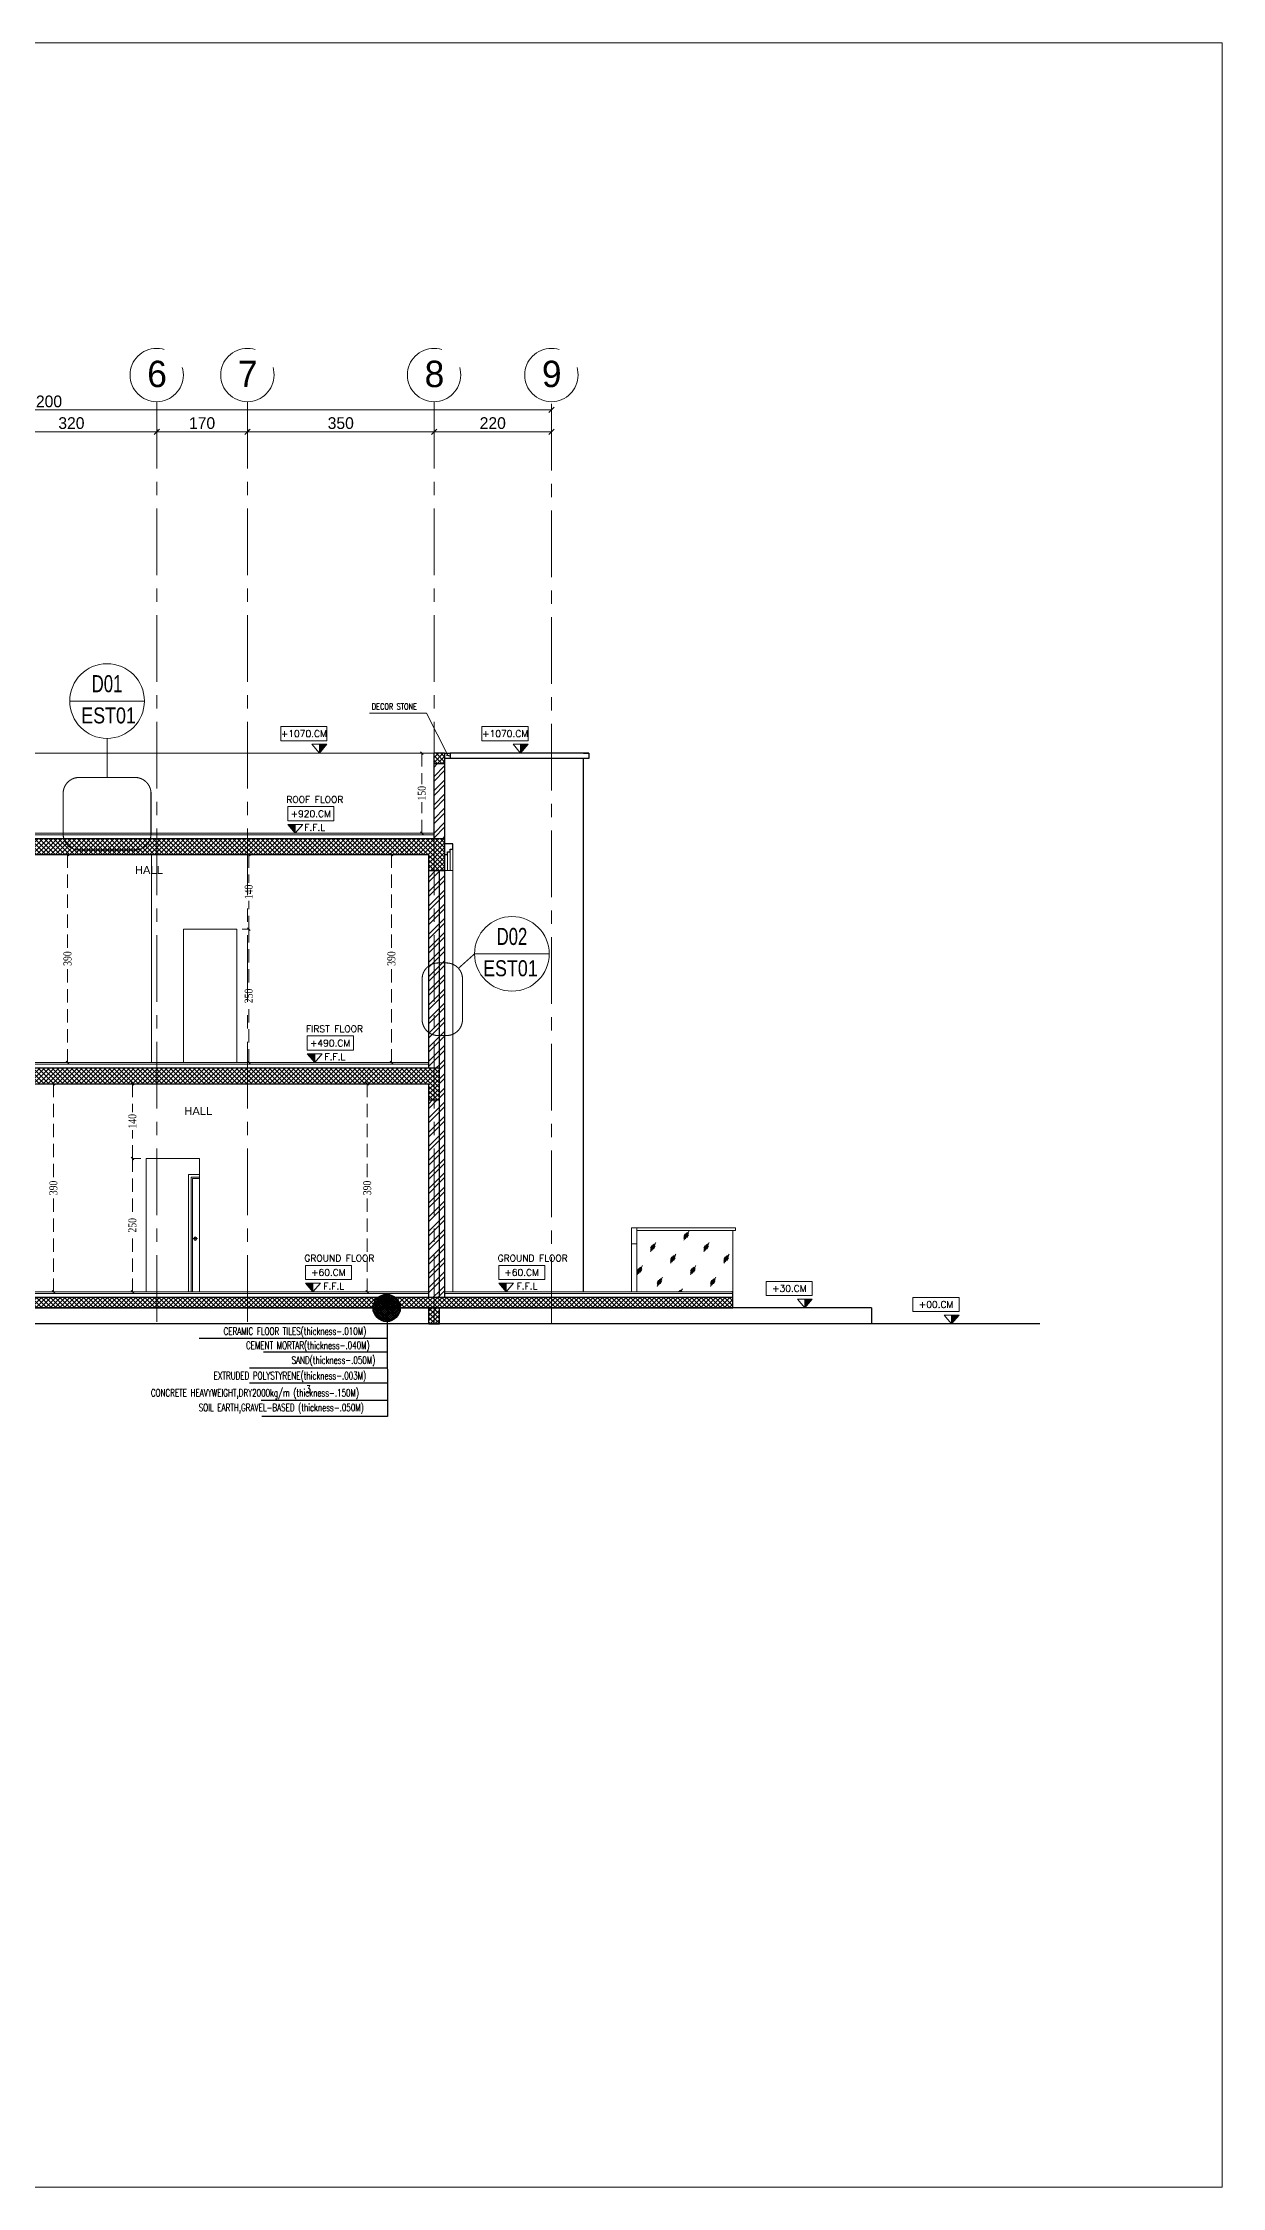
# Model space of a CAD drawing. Header units: inches. Extents: x -114 to 635, y -137 to 57.
# Drawn here: x 550.56 to 572.67, y -2.31 to 37.89 of the extents above; entities that cross this region are included whole.
import ezdxf
from ezdxf.enums import TextEntityAlignment as Align

# ---------------------------------------------------------------- set-up
doc = ezdxf.new("R2010")
doc.units = ezdxf.units.IN
doc.header["$MEASUREMENT"] = 0
doc.header["$PDMODE"] = 98
for name, pattern in [('CENTER', [2, 1.25, -0.25, 0.25, -0.25]), ('CENTERX2', [4, 2.5, -0.5, 0.5, -0.5]), ('DASHED2', [0.375, 0.25, -0.125]), ('HIDDEN', [0.375, 0.25, -0.125]), ('XA-1F-PLAN$0$DASHED2', [0.375, 0.25, -0.125])]:
    doc.linetypes.add(name, pattern=pattern)
doc.layers.get('0').update_dxf_attribs({"lineweight": 5})
doc.layers.get('Defpoints').update_dxf_attribs({"lineweight": 5})
for name, color, linetype, lineweight in [('A-FINISHING', 2, 'Continuous', 5), ('A-LEVEL TEXT', 3, 'Continuous', 5), ('AXIS DIMENSION', 8, 'Continuous', 5), ('BORDER A2', 7, 'Continuous', 50), ('DETAILS DIMENSION', 15, 'Continuous', 5), ('DETAILS TAG', 8, 'Continuous', 5), ('dim', 1, 'Continuous', 9), ('DOOR', 1, 'Continuous', 5), ('ELEVATION 00', 7, 'Continuous', 30), ('ELEVATION 01', 4, 'Continuous', 25), ('ELEVATION 04', 1, 'Continuous', 9), ('ELEVATION WINDOW', 5, 'Continuous', 5), ('ELEVATION05', 15, 'Continuous', 9), ('FINISH', 3, 'Continuous', 9), ('GENERAL TEXT', 4, 'Continuous', 5), ('HANDRAIL', 31, 'Continuous', 5), ('HATCH', 15, 'Continuous', 0), ('LEVEL SYMBOL', 8, 'Continuous', 5), ('LEVELS', 251, 'Continuous', 5), ('ROOMS DIMENSION', 3, 'Continuous', 5), ('STAIR', 1, 'Continuous', 5), ('TAG ELEVATIONS DETAIL', 8, 'Continuous', 9), ('TAG SPOT DETAIL', 8, 'HIDDEN', 9), ('TEXT', 255, 'Continuous', 5), ('WALL PROPOSED', 7, 'Continuous', 30)]:
    doc.layers.add(name, color=color, linetype=linetype, lineweight=lineweight)
doc.layers.add('AXIES', color=7, linetype='CENTER', lineweight=0, true_color=0x949596)
doc.styles.add('A0$0$002-F.FLOOR PLAN$0$xref plans$0$ATTRIBUTE', font='BKANT.TTF')
doc.styles.add('Arial', font='arial.ttf')
doc.styles.add('ARIAL-GRID', font='arial.ttf', dxfattribs={"width": 0.7, "height": 320})
doc.styles.add('ARIAL-TITLE', font='arialbd.ttf')
doc.styles.add('MAIN', font='')
doc.styles.add('ROMAND', font='ROMAND.SHX', dxfattribs={"width": 0.8, "height": 0.18})
doc.styles.add('ROMANS', font='romans.shx', dxfattribs={"width": 0.7})
doc.styles.add('S5', font='ROMANS.shx', dxfattribs={"width": 0.7, "height": 0.2})
doc.styles.add('ST', font='times.ttf', dxfattribs={"width": 0.8})
doc.styles.get("Standard").update_dxf_attribs({"font": 'arial.ttf'})
doc.styles.add('TEXTN', font='arial.ttf', dxfattribs={"height": 0.2})
doc.styles.add('TEXTS', font='arial.ttf', dxfattribs={"width": 0.8})
doc.styles.get('MAIN').set_extended_font_data('Shonar Bangla')
doc.dimstyles.new('MFS-AXIS', dxfattribs={"dimtxt": 0.22, "dimasz": 0.1, "dimexe": 0, "dimexo": 0.15, "dimgap": 0.05, "dimtad": 1, "dimdec": 0, "dimlfac": 100, "dimzin": 0, "dimdsep": 46, "dimtxsty": 'MAIN', "dimblk": 'OBLIQUE', "dimcen": 0.09, "dimclrd": 1, "dimclre": 1, "dimclrt": 2, "dimadec": 0, "dimazin": 0, "dimtfac": 1, "dimtdec": 0, "dimtix": 1, "dimtofl": 0, "dimtmove": 2, "dimatfit": 3, "dimldrblk": 'OBLIQUE', "dimfxl": 0.05, "dimfxlon": 1, "dimtolj": 1, "dimtzin": 0, "dimlwd": -1, "dimarcsym": 1})
doc.dimstyles.new('RASH PLAN', dxfattribs={"dimtxt": 0.15, "dimasz": 0.05, "dimexe": 0, "dimexo": 0.1, "dimgap": 0.05, "dimtad": 0, "dimdec": 0, "dimlfac": 100, "dimzin": 0, "dimdsep": 46, "dimtxsty": 'ST', "dimblk": 'OBLIQUE', "dimcen": 0.09, "dimclrd": 200, "dimclre": 6, "dimclrt": 1, "dimadec": 0, "dimazin": 0, "dimtfac": 1, "dimtdec": 0, "dimtmove": 1, "dimatfit": 3, "dimldrblk": 'OBLIQUE', "dimfxl": 0, "dimtolj": 1, "dimtzin": 0, "dimlwd": -1, "dimlwe": -1, "dimarcsym": 0})

# ---------------------------------------------------------------- blocks, each defined once
blk = doc.blocks.new('TAG-ELE-LVL')
at = {"layer": 'LEVEL SYMBOL'}
for p, q in [((-0.21, 0.35), (-0.21, 0.75)), ((-0.21, 0.75), (1.09, 0.75)), ((1.09, 0.35), (1.09, 0.75)), ((-0.21, 0.35), (1.09, 0.35)), ((0, 0), (0, 0.25))]:
    blk.add_line(p, q, dxfattribs=at)
blk.add_lwpolyline([(0, 0), (0.21, 0.25), (-0.21, 0.25)], close=True, dxfattribs=at)
blk.add_solid([(-0.21, 0.25), (0, 0), (0, 0.25)], dxfattribs=at)
at = {"layer": 'LEVEL SYMBOL', "style": 'TEXTN', "width": 0.75}
blk.add_attdef('-', (0.361, 0.07), '', height=0.175, dxfattribs=at)
at = {"layer": 'LEVELS', "color": 1, "style": 'TEXTS', "width": 0.75}
blk.add_attdef('FLOOR-NAME', text='', height=0.25, dxfattribs=at).set_placement((-0.21, 0.8), align=Align.BOTTOM_LEFT)
blk.add_attdef('LVL', text='', height=0.225, dxfattribs=at).set_placement((0.44, 0.55), align=Align.MIDDLE_CENTER)
blk = doc.blocks.new('_Oblique')
at = {"color": 0, "lineweight": -2}
blk.add_line((-0.5, -0.5), (0.5, 0.5), dxfattribs=at)
blk = doc.blocks.new('*D557')
at = {"layer": 'Defpoints', "color": 0, "transparency": 16777216}
for p in [(557.661, 24.575), (557.89, 24.575), (557.89, 23.074)]:
    blk.add_point(p, dxfattribs=at)
at = {"layer": 'ROOMS DIMENSION', "color": 3, "transparency": 16777216}
for p, q in [((557.79, 24.575), (557.661, 24.575)), ((557.79, 23.074), (557.661, 23.074))]:
    blk.add_line(p, q, dxfattribs=at)
at = {"layer": 'ROOMS DIMENSION', "color": 3, "linetype": 'DASHED2', "transparency": 16777216}
for p, q in [((557.661, 24.575), (557.661, 23.994)), ((557.661, 23.074), (557.661, 23.655))]:
    blk.add_line(p, q, dxfattribs=at)
at = {"layer": 'ROOMS DIMENSION', "color": 3, "transparency": 16777216, "xscale": 0.05, "yscale": 0.05, "zscale": 0.05}
for p, rotation in [((557.661, 24.575), 90), ((557.661, 23.074), 270)]:
    blk.add_blockref('_Oblique', p, dxfattribs=dict(at, rotation=rotation))
at = {"layer": 'ROOMS DIMENSION', "color": 3, "transparency": 16777216, "insert": (557.661, 23.824), "char_height": 0.15, "attachment_point": 5, "rotation": 90, "style": 'ST'}
blk.add_mtext('\\A1;150', dxfattribs=at)
blk = doc.blocks.new('*D573')
at = {"layer": 'Defpoints', "color": 0, "transparency": 16777216}
for p in [(550.592, 18.374), (550.753, 18.374), (550.592, 14.474)]:
    blk.add_point(p, dxfattribs=at)
at = {"layer": 'ROOMS DIMENSION', "color": 3, "transparency": 16777216}
for p, q in [((550.692, 18.374), (550.753, 18.374)), ((550.692, 14.474), (550.753, 14.474))]:
    blk.add_line(p, q, dxfattribs=at)
at = {"layer": 'ROOMS DIMENSION', "color": 3, "linetype": 'DASHED2', "transparency": 16777216}
for p, q in [((550.753, 18.374), (550.753, 16.6)), ((550.753, 14.474), (550.753, 16.248))]:
    blk.add_line(p, q, dxfattribs=at)
at = {"layer": 'ROOMS DIMENSION', "color": 3, "transparency": 16777216, "xscale": 0.05, "yscale": 0.05, "zscale": 0.05}
for p, rotation in [((550.753, 18.374), 90), ((550.753, 14.474), 270)]:
    blk.add_blockref('_Oblique', p, dxfattribs=dict(at, rotation=rotation))
at = {"layer": 'ROOMS DIMENSION', "color": 3, "transparency": 16777216, "insert": (550.753, 16.424), "char_height": 0.15, "attachment_point": 5, "rotation": 90, "style": 'ST'}
blk.add_mtext('\\A1;390', dxfattribs=at)
blk = doc.blocks.new('*D574')
at = {"layer": 'Defpoints', "color": 0, "transparency": 16777216}
for p in [(556.476, 18.374), (556.637, 18.374), (556.476, 14.474)]:
    blk.add_point(p, dxfattribs=at)
at = {"layer": 'ROOMS DIMENSION', "color": 3, "transparency": 16777216}
for p, q in [((556.576, 18.374), (556.637, 18.374)), ((556.576, 14.474), (556.637, 14.474))]:
    blk.add_line(p, q, dxfattribs=at)
at = {"layer": 'ROOMS DIMENSION', "color": 3, "linetype": 'DASHED2', "transparency": 16777216}
for p, q in [((556.637, 18.374), (556.637, 16.6)), ((556.637, 14.474), (556.637, 16.248))]:
    blk.add_line(p, q, dxfattribs=at)
at = {"layer": 'ROOMS DIMENSION', "color": 3, "transparency": 16777216, "xscale": 0.05, "yscale": 0.05, "zscale": 0.05}
for p, rotation in [((556.637, 18.374), 90), ((556.637, 14.474), 270)]:
    blk.add_blockref('_Oblique', p, dxfattribs=dict(at, rotation=rotation))
at = {"layer": 'ROOMS DIMENSION', "color": 3, "transparency": 16777216, "insert": (556.637, 16.424), "char_height": 0.15, "attachment_point": 5, "rotation": 90, "style": 'ST'}
blk.add_mtext('\\A1;390', dxfattribs=at)
blk = doc.blocks.new('*D577')
at = {"layer": 'Defpoints', "color": 0, "transparency": 16777216}
for p in [(552.49, 16.974), (552.234, 14.474), (552.49, 14.474)]:
    blk.add_point(p, dxfattribs=at)
at = {"layer": 'ROOMS DIMENSION', "color": 3, "transparency": 16777216}
for p, q in [((552.39, 16.974), (552.234, 16.974)), ((552.39, 14.474), (552.234, 14.474))]:
    blk.add_line(p, q, dxfattribs=at)
at = {"layer": 'ROOMS DIMENSION', "color": 3, "linetype": 'DASHED2', "transparency": 16777216}
for p, q in [((552.234, 16.974), (552.234, 15.902)), ((552.234, 14.474), (552.234, 15.546))]:
    blk.add_line(p, q, dxfattribs=at)
at = {"layer": 'ROOMS DIMENSION', "color": 3, "transparency": 16777216, "xscale": 0.05, "yscale": 0.05, "zscale": 0.05}
for p, rotation in [((552.234, 16.974), 90), ((552.234, 14.474), 270)]:
    blk.add_blockref('_Oblique', p, dxfattribs=dict(at, rotation=rotation))
at = {"layer": 'ROOMS DIMENSION', "color": 3, "transparency": 16777216, "insert": (552.234, 15.724), "char_height": 0.15, "attachment_point": 5, "rotation": 90, "style": 'ST'}
blk.add_mtext('\\A1;250', dxfattribs=at)
blk = doc.blocks.new('*D578')
at = {"layer": 'Defpoints', "color": 0, "transparency": 16777216}
for p in [(552.234, 18.374), (552.461, 18.374), (552.49, 16.974)]:
    blk.add_point(p, dxfattribs=at)
at = {"layer": 'ROOMS DIMENSION', "color": 3, "transparency": 16777216}
for p, q in [((552.361, 18.374), (552.234, 18.374)), ((552.39, 16.974), (552.234, 16.974))]:
    blk.add_line(p, q, dxfattribs=at)
at = {"layer": 'ROOMS DIMENSION', "color": 3, "linetype": 'DASHED2', "transparency": 16777216}
for p, q in [((552.234, 18.374), (552.234, 17.843)), ((552.234, 16.974), (552.234, 17.505))]:
    blk.add_line(p, q, dxfattribs=at)
at = {"layer": 'ROOMS DIMENSION', "color": 3, "transparency": 16777216, "xscale": 0.05, "yscale": 0.05, "zscale": 0.05}
for p, rotation in [((552.234, 18.374), 90), ((552.234, 16.974), 270)]:
    blk.add_blockref('_Oblique', p, dxfattribs=dict(at, rotation=rotation))
at = {"layer": 'ROOMS DIMENSION', "color": 3, "transparency": 16777216, "insert": (552.234, 17.674), "char_height": 0.15, "attachment_point": 5, "rotation": 90, "style": 'ST'}
blk.add_mtext('\\A1;140', dxfattribs=at)
blk = doc.blocks.new('*D581')
at = {"layer": 'Defpoints', "color": 0, "transparency": 16777216}
for p in [(554.191, 21.274), (554.191, 18.774), (554.416, 18.774)]:
    blk.add_point(p, dxfattribs=at)
at = {"layer": 'ROOMS DIMENSION', "color": 3, "transparency": 16777216}
for p, q in [((554.291, 21.274), (554.416, 21.274)), ((554.291, 18.774), (554.416, 18.774))]:
    blk.add_line(p, q, dxfattribs=at)
at = {"layer": 'ROOMS DIMENSION', "color": 3, "linetype": 'DASHED2', "transparency": 16777216}
for p, q in [((554.416, 21.274), (554.416, 20.202)), ((554.416, 18.774), (554.416, 19.846))]:
    blk.add_line(p, q, dxfattribs=at)
at = {"layer": 'ROOMS DIMENSION', "color": 3, "transparency": 16777216, "xscale": 0.05, "yscale": 0.05, "zscale": 0.05}
for p, rotation in [((554.416, 21.274), 90), ((554.416, 18.774), 270)]:
    blk.add_blockref('_Oblique', p, dxfattribs=dict(at, rotation=rotation))
at = {"layer": 'ROOMS DIMENSION', "color": 3, "transparency": 16777216, "insert": (554.416, 20.024), "char_height": 0.15, "attachment_point": 5, "rotation": 90, "style": 'ST'}
blk.add_mtext('\\A1;250', dxfattribs=at)
blk = doc.blocks.new('*D582')
at = {"layer": 'Defpoints', "color": 0, "transparency": 16777216}
for p in [(554.231, 22.674), (554.416, 22.674), (554.191, 21.274)]:
    blk.add_point(p, dxfattribs=at)
at = {"layer": 'ROOMS DIMENSION', "color": 3, "transparency": 16777216}
for p, q in [((554.331, 22.674), (554.416, 22.674)), ((554.291, 21.274), (554.416, 21.274))]:
    blk.add_line(p, q, dxfattribs=at)
at = {"layer": 'ROOMS DIMENSION', "color": 3, "linetype": 'DASHED2', "transparency": 16777216}
for p, q in [((554.416, 22.674), (554.416, 22.143)), ((554.416, 21.274), (554.416, 21.805))]:
    blk.add_line(p, q, dxfattribs=at)
at = {"layer": 'ROOMS DIMENSION', "color": 3, "transparency": 16777216, "xscale": 0.05, "yscale": 0.05, "zscale": 0.05}
for p, rotation in [((554.416, 22.674), 90), ((554.416, 21.274), 270)]:
    blk.add_blockref('_Oblique', p, dxfattribs=dict(at, rotation=rotation))
at = {"layer": 'ROOMS DIMENSION', "color": 3, "transparency": 16777216, "insert": (554.416, 21.974), "char_height": 0.15, "attachment_point": 5, "rotation": 90, "style": 'ST'}
blk.add_mtext('\\A1;140', dxfattribs=at)
blk = doc.blocks.new('*D585')
at = {"layer": 'Defpoints', "color": 0, "transparency": 16777216}
for p in [(550.795, 22.674), (551.018, 22.674), (550.795, 18.774)]:
    blk.add_point(p, dxfattribs=at)
at = {"layer": 'ROOMS DIMENSION', "color": 3, "transparency": 16777216}
for p, q in [((550.895, 22.674), (551.018, 22.674)), ((550.895, 18.774), (551.018, 18.774))]:
    blk.add_line(p, q, dxfattribs=at)
at = {"layer": 'ROOMS DIMENSION', "color": 3, "linetype": 'DASHED2', "transparency": 16777216}
for p, q in [((551.018, 22.674), (551.018, 20.9)), ((551.018, 18.774), (551.018, 20.548))]:
    blk.add_line(p, q, dxfattribs=at)
at = {"layer": 'ROOMS DIMENSION', "color": 3, "transparency": 16777216, "xscale": 0.05, "yscale": 0.05, "zscale": 0.05}
for p, rotation in [((551.018, 22.674), 90), ((551.018, 18.774), 270)]:
    blk.add_blockref('_Oblique', p, dxfattribs=dict(at, rotation=rotation))
at = {"layer": 'ROOMS DIMENSION', "color": 3, "transparency": 16777216, "insert": (551.018, 20.724), "char_height": 0.15, "attachment_point": 5, "rotation": 90, "style": 'ST'}
blk.add_mtext('\\A1;390', dxfattribs=at)
blk = doc.blocks.new('*D586')
at = {"layer": 'Defpoints', "color": 0, "transparency": 16777216}
for p in [(556.869, 22.674), (557.091, 22.674), (556.869, 18.774)]:
    blk.add_point(p, dxfattribs=at)
at = {"layer": 'ROOMS DIMENSION', "color": 3, "transparency": 16777216}
for p, q in [((556.969, 22.674), (557.091, 22.674)), ((556.969, 18.774), (557.091, 18.774))]:
    blk.add_line(p, q, dxfattribs=at)
at = {"layer": 'ROOMS DIMENSION', "color": 3, "linetype": 'DASHED2', "transparency": 16777216}
for p, q in [((557.091, 22.674), (557.091, 20.9)), ((557.091, 18.774), (557.091, 20.548))]:
    blk.add_line(p, q, dxfattribs=at)
at = {"layer": 'ROOMS DIMENSION', "color": 3, "transparency": 16777216, "xscale": 0.05, "yscale": 0.05, "zscale": 0.05}
for p, rotation in [((557.091, 22.674), 90), ((557.091, 18.774), 270)]:
    blk.add_blockref('_Oblique', p, dxfattribs=dict(at, rotation=rotation))
at = {"layer": 'ROOMS DIMENSION', "color": 3, "transparency": 16777216, "insert": (557.091, 20.724), "char_height": 0.15, "attachment_point": 5, "rotation": 90, "style": 'ST'}
blk.add_mtext('\\A1;390', dxfattribs=at)
blk = doc.blocks.new('A-REFR-TARG-100')
at = {"layer": 'DETAILS TAG', "linetype": 'Continuous'}
blk.add_line((0, 0), (-1400, 0), dxfattribs=at)
blk.add_circle((-700, 0), 700, dxfattribs=at)
at = {"layer": 'DETAILS TAG', "linetype": 'Continuous', "style": 'Arial', "width": 0.8}
blk.add_attdef('DRAWING-REF', text='', height=264, dxfattribs=at).set_placement((-672, -270), align=Align.MIDDLE)
at = {"layer": 'TAG ELEVATIONS DETAIL', "linetype": 'Continuous', "style": 'ARIAL-TITLE'}
blk.add_attdef('DET-NO', text='', height=375, dxfattribs=at).set_placement((-701, 326), align=Align.MIDDLE)
blk = doc.blocks.new('A$Ca27cd91a')
at = {"layer": 'TAG SPOT DETAIL', "linetype": 'XA-1F-PLAN$0$DASHED2', "const_width": 20}
blk.add_lwpolyline([(0, 1413), (0, 680)], dxfattribs=at)
blk.add_lwpolyline([(-524, -680, -0.414214), (-824, -380), (-824, 380, -0.414214), (-524, 680), (524, 680, -0.414214), (824, 380), (824, -380, -0.414214), (524, -680)], format="xyb", close=True, dxfattribs=at)
at = {"layer": 'TAG ELEVATIONS DETAIL', "ltscale": 800}
ref = blk.add_blockref('A-REFR-TARG-100', (700, 2113), dxfattribs=at)
ref.add_attrib('DET-NO', 'D01', dxfattribs={"linetype": 'Continuous', "height": 320, "style": 'ARIAL-GRID', "width": 0.7}).set_placement((-1, 2438), align=Align.MIDDLE)
ref.add_attrib('DRAWING-REF', 'EST01', dxfattribs={"layer": 'DETAILS TAG', "linetype": 'Continuous', "height": 300, "style": 'Arial', "width": 0.8}).set_placement((28, 1843), align=Align.MIDDLE)
blk = doc.blocks.new('A$C273808EE')
at = {"layer": 'HATCH'}
h = blk.add_hatch(dxfattribs=at)
h.set_pattern_fill('ANSI37', color=256, scale=0.2, style=0)
h.set_pattern_definition([(135, (-2822.754407, 356.300836), (0.01767766953, 0.01767766953), []), (45, (-2822.754407, 356.300836), (0.01767766953, -0.01767766953), [])])
edge = h.paths.add_edge_path()
edge.add_arc((0, 0), 0.256, 0, 360)
at = {"layer": 'HATCH', "lineweight": -3}
for p, q in [((0.008, -0.255), (0.017, -2.032)), ((0.006, -0.571), (-3.513, -0.571)), ((0.006, -1.127), (-2.573, -1.127)), ((0.006, -0.831), (-2.31, -0.831)), ((0.006, -1.408), (-2.573, -1.408)), ((0.006, -1.735), (-2.351, -1.735)), ((0.017, -2.032), (-2.34, -2.032))]:
    blk.add_line(p, q, dxfattribs=at)
blk.add_circle((0, 0), 0.256, dxfattribs=at)
at = {"layer": 'TEXT', "style": 'S5', "width": 0.7}
for s, p in [('CERAMIC FLOOR TILES(thickness-.010M) ', (-3.057, -0.506)), ('CEMENT MORTAR(thickness-.040M) ', (-2.637, -0.77)), ('EXTRUDED POLYSTYRENE(thickness-.003M) ', (-3.244, -1.339)), ('SAND(thickness-.050M)  ', (-1.783, -1.047)), ('CONCRETE HEAVYWEIGHT,DRY2000kg/m (thickness-.150M)', (-4.42, -1.661)), ('3', (-1.51, -1.595)), ('SOIL EARTH,GRAVEL-BASED (thickness-.050M) ', (-3.524, -1.937))]:
    blk.add_text(s, height=0.14, dxfattribs=at).set_placement(p)
blk = doc.blocks.new('*D1058')
at = {"layer": 'AXIS DIMENSION', "color": 1, "linetype": 'Continuous', "lineweight": -2, "transparency": 16777216}
blk.add_line((549.491, 30.652), (549.491, 30.602), dxfattribs=at)
at = {"layer": 'AXIS DIMENSION', "color": 17, "linetype": 'Continuous', "transparency": 16777216}
blk.add_line((549.491, 30.602), (552.69, 30.602), dxfattribs=at)
at = {"layer": 'Defpoints', "color": 0, "transparency": 16777216}
for p in [(549.491, 30.88), (552.69, 30.602), (552.69, 30.602)]:
    blk.add_point(p, dxfattribs=at)
at = {"layer": 'AXIS DIMENSION', "color": 17, "transparency": 16777216, "xscale": 0.1, "yscale": 0.1, "zscale": 0.1, "rotation": 180}
blk.add_blockref('_Oblique', (549.491, 30.602), dxfattribs=at)
at = {"layer": 'AXIS DIMENSION', "color": 17, "transparency": 16777216, "xscale": 0.1, "yscale": 0.1, "zscale": 0.1}
blk.add_blockref('_Oblique', (552.69, 30.602), dxfattribs=at)
at = {"layer": 'AXIS DIMENSION', "color": 3, "transparency": 16777216, "insert": (551.091, 30.762), "char_height": 0.22, "attachment_point": 5, "style": 'MAIN'}
blk.add_mtext('\\A1;320', dxfattribs=at)
blk = doc.blocks.new('*D1059')
at = {"layer": 'AXIS DIMENSION', "color": 1, "linetype": 'Continuous', "lineweight": -2, "transparency": 16777216}
blk.add_line((552.69, 30.652), (552.69, 30.602), dxfattribs=at)
at = {"layer": 'AXIS DIMENSION', "color": 17, "linetype": 'Continuous', "transparency": 16777216}
blk.add_line((552.69, 30.602), (554.391, 30.602), dxfattribs=at)
at = {"layer": 'Defpoints', "color": 0, "transparency": 16777216}
for p in [(552.69, 30.88), (554.391, 30.602), (554.391, 30.602)]:
    blk.add_point(p, dxfattribs=at)
at = {"layer": 'AXIS DIMENSION', "color": 17, "transparency": 16777216, "xscale": 0.1, "yscale": 0.1, "zscale": 0.1, "rotation": 180}
blk.add_blockref('_Oblique', (552.69, 30.602), dxfattribs=at)
at = {"layer": 'AXIS DIMENSION', "color": 17, "transparency": 16777216, "xscale": 0.1, "yscale": 0.1, "zscale": 0.1}
blk.add_blockref('_Oblique', (554.391, 30.602), dxfattribs=at)
at = {"layer": 'AXIS DIMENSION', "color": 3, "transparency": 16777216, "insert": (553.541, 30.762), "char_height": 0.22, "attachment_point": 5, "style": 'MAIN'}
blk.add_mtext('\\A1;170', dxfattribs=at)
blk = doc.blocks.new('*D1060')
at = {"layer": 'AXIS DIMENSION', "color": 1, "linetype": 'Continuous', "lineweight": -2, "transparency": 16777216}
blk.add_line((554.391, 30.652), (554.391, 30.602), dxfattribs=at)
at = {"layer": 'AXIS DIMENSION', "color": 17, "linetype": 'Continuous', "transparency": 16777216}
blk.add_line((554.391, 30.602), (557.891, 30.602), dxfattribs=at)
at = {"layer": 'Defpoints', "color": 0, "transparency": 16777216}
for p in [(554.391, 30.88), (557.891, 30.602), (557.891, 30.602)]:
    blk.add_point(p, dxfattribs=at)
at = {"layer": 'AXIS DIMENSION', "color": 17, "transparency": 16777216, "xscale": 0.1, "yscale": 0.1, "zscale": 0.1, "rotation": 180}
blk.add_blockref('_Oblique', (554.391, 30.602), dxfattribs=at)
at = {"layer": 'AXIS DIMENSION', "color": 17, "transparency": 16777216, "xscale": 0.1, "yscale": 0.1, "zscale": 0.1}
blk.add_blockref('_Oblique', (557.891, 30.602), dxfattribs=at)
at = {"layer": 'AXIS DIMENSION', "color": 3, "transparency": 16777216, "insert": (556.141, 30.762), "char_height": 0.22, "attachment_point": 5, "style": 'MAIN'}
blk.add_mtext('\\A1;350', dxfattribs=at)
blk = doc.blocks.new('*D1061')
at = {"layer": 'AXIS DIMENSION', "color": 17, "linetype": 'Continuous', "transparency": 16777216}
blk.add_line((557.891, 30.602), (560.091, 30.602), dxfattribs=at)
at = {"layer": 'Defpoints', "color": 0, "transparency": 16777216}
for p in [(557.891, 30.602), (560.091, 30.602), (560.091, 30.485)]:
    blk.add_point(p, dxfattribs=at)
at = {"layer": 'AXIS DIMENSION', "color": 17, "transparency": 16777216, "xscale": 0.1, "yscale": 0.1, "zscale": 0.1, "rotation": 180}
blk.add_blockref('_Oblique', (557.891, 30.602), dxfattribs=at)
at = {"layer": 'AXIS DIMENSION', "color": 17, "transparency": 16777216, "xscale": 0.1, "yscale": 0.1, "zscale": 0.1}
blk.add_blockref('_Oblique', (560.091, 30.602), dxfattribs=at)
at = {"layer": 'AXIS DIMENSION', "color": 3, "transparency": 16777216, "insert": (558.991, 30.762), "char_height": 0.22, "attachment_point": 5, "style": 'MAIN'}
blk.add_mtext('\\A1;220', dxfattribs=at)
blk = doc.blocks.new('*D1062')
at = {"layer": 'AXIS DIMENSION', "color": 1, "linetype": 'Continuous', "lineweight": -2, "transparency": 16777216}
for p, q in [((538.091, 31.015), (538.091, 31.009)), ((560.091, 31.015), (560.091, 31.009))]:
    blk.add_line(p, q, dxfattribs=at)
at = {"layer": 'AXIS DIMENSION', "color": 17, "linetype": 'Continuous', "transparency": 16777216}
blk.add_line((538.091, 31.009), (560.091, 31.009), dxfattribs=at)
at = {"layer": 'Defpoints', "color": 0, "transparency": 16777216}
for p in [(538.091, 31.165), (560.091, 31.165), (560.091, 31.009)]:
    blk.add_point(p, dxfattribs=at)
at = {"layer": 'AXIS DIMENSION', "color": 17, "transparency": 16777216, "xscale": 0.1, "yscale": 0.1, "zscale": 0.1, "rotation": 180}
blk.add_blockref('_Oblique', (538.091, 31.009), dxfattribs=at)
at = {"layer": 'AXIS DIMENSION', "color": 17, "transparency": 16777216, "xscale": 0.1, "yscale": 0.1, "zscale": 0.1}
blk.add_blockref('_Oblique', (560.091, 31.009), dxfattribs=at)
at = {"layer": 'AXIS DIMENSION', "color": 3, "transparency": 16777216, "insert": (550.589, 31.169), "char_height": 0.22, "attachment_point": 5, "style": 'MAIN'}
blk.add_mtext('\\A1;2200', dxfattribs=at)

msp = doc.modelspace()

# ---------------------------------------------------------------- hatches: boundary and pattern name
at = {"layer": 'ELEVATION WINDOW'}
h = msp.add_hatch(dxfattribs=at)
h.set_pattern_fill('GLASS_X', color=256, scale=0.5, pattern_type=2)
h.set_pattern_definition([(60, (-116.0457, -474.92262), (-0.374989, 0.2165), [0.14, -0.36]), (60, (-115.9857, -474.89762), (-0.374989, 0.2165), [0.06, -0.44]), (60, (-116.0457, -474.89762), (-0.374989, 0.2165), [0.1, -0.4]), (60, (-116.0157, -474.92262), (-0.374989, 0.2165), [0.125, -0.375]), (60, (-116.0457, -474.94762), (-0.374989, 0.2165), [0.2, -0.3]), (60, (-116.0457, -474.87262), (-0.374989, 0.2165), [0.05, -0.45])])
h.paths.add_polyline_path([(563.491, 14.474), (563.491, 15.624), (561.69, 15.624), (561.69, 14.474)])
at = {"layer": 'HATCH'}
h = msp.add_hatch(dxfattribs=at)
h.set_pattern_fill('ANSI37', color=256, scale=0.5, angle=180, style=0)
h.set_pattern_definition([(225, (13.70015, -3.59913), (0.044194174, -0.044194174), []), (315, (13.70015, -3.59913), (0.044194174, 0.044194174), [])])
h.paths.add_polyline_path([(558.089, 24.575), (557.89, 24.575), (557.89, 24.375), (558.089, 24.375)])
h = msp.add_hatch(dxfattribs=at)
h.set_pattern_fill('ANSI32', color=256, scale=0.5, angle=180, style=0)
h.set_pattern_definition([(225, (13.70015, -3.59913), (0.13258252, -0.13258252), []), (225, (13.61176, -3.59913), (0.13258252, -0.13258252), [])])
h.paths.add_polyline_path([(558.089, 24.375), (557.89, 24.375), (557.89, 22.974), (558.089, 22.974)])
h = msp.add_hatch(dxfattribs=at)
h.set_pattern_fill('ANSI37', color=256, scale=0.5, angle=180, style=0)
h.paths.add_polyline_path([(557.79, 22.674), (557.79, 22.374), (558.09, 22.374), (558.09, 22.974), (548.239, 22.974), (548.239, 22.674)])
h = msp.add_hatch(dxfattribs=at)
h.set_pattern_fill('ANSI32', color=256, scale=0.5, angle=180, style=0)
h.paths.add_polyline_path([(558.09, 22.374), (557.79, 22.374), (557.79, 22.174), (558.09, 22.174)])
h = msp.add_hatch(dxfattribs=at)
h.set_pattern_fill('ANSI32', color=256, scale=0.5, angle=180, style=0)
h.paths.add_polyline_path([(557.99, 22.174), (557.79, 22.174), (557.79, 18.674), (557.99, 18.674)])
h = msp.add_hatch(dxfattribs=at)
h.set_pattern_fill('ANSI32', color=256, scale=0.5, angle=180, style=0)
h.paths.add_polyline_path([(558.09, 22.174), (557.99, 22.174), (557.99, 14.374), (558.09, 14.374)])
h = msp.add_hatch(dxfattribs=at)
h.set_pattern_fill('ANSI37', color=256, scale=0.5, angle=180, style=0)
h.paths.add_polyline_path([(557.79, 18.374), (557.79, 18.074), (557.99, 18.074), (557.99, 18.674), (547.465, 18.674), (547.465, 18.374)])
h = msp.add_hatch(dxfattribs=at)
h.set_pattern_fill('ANSI32', color=256, scale=0.5, angle=180, style=0)
h.paths.add_polyline_path([(557.79, 14.374), (557.99, 14.374), (557.99, 18.074), (557.79, 18.074)])
h = msp.add_hatch(dxfattribs=at)
h.set_pattern_fill('ANSI37', color=256, scale=0.5, angle=180, style=0)
h.paths.add_polyline_path([(563.491, 14.374), (537.991, 14.374), (537.991, 14.174), (563.491, 14.174)])
h = msp.add_hatch(dxfattribs=at)
h.set_pattern_fill('ANSI37', color=256, scale=0.5, angle=180, style=0)
h.set_pattern_definition([(225, (19.80015, 0), (0.044194174, -0.044194174), []), (315, (19.80015, 0), (0.044194174, 0.044194174), [])])
h.paths.add_polyline_path([(557.99, 14.174), (557.791, 14.174), (557.791, 13.874), (557.99, 13.874)])

# ---------------------------------------------------------------- linework, layer by layer
at = {"layer": 'A-FINISHING'}
for p, q in [((548.239, 23.074), (557.89, 23.074)), ((548.239, 23.044), (557.89, 23.044)), ((547.97, 18.774), (557.79, 18.774)), ((547.97, 18.744), (557.79, 18.744)), ((547.97, 14.474), (557.79, 14.474)), ((558.09, 14.474), (563.491, 14.474)), ((547.97, 14.444), (557.79, 14.444)), ((558.09, 14.444), (563.491, 14.444))]:
    msp.add_line(p, q, dxfattribs=at)
at = {"layer": 'AXIES', "linetype": 'CENTERX2', "ltscale": 0.5}
for p, q in [((552.69, 31.165), (552.69, 13.874)), ((554.391, 31.165), (554.391, 13.874)), ((557.891, 31.165), (557.891, 13.874)), ((560.091, 13.874), (560.091, 31.165))]:
    msp.add_line(p, q, dxfattribs=at)
at = {"layer": 'AXIES', "linetype": 'CENTERX2'}
for centre in [(552.69, 31.665), (554.391, 31.665), (557.891, 31.665), (560.091, 31.665)]:
    msp.add_circle(centre, 0.5, dxfattribs=at)
at = {"layer": 'BORDER A2', "lineweight": 5}
msp.add_lwpolyline([(527.066, -2.308), (572.666, -2.308), (572.666, 37.892), (527.066, 37.892)], close=True, dxfattribs=at)
at = {"layer": 'DETAILS DIMENSION'}
msp.add_lwpolyline([(558.09, 22.374), (558.24, 22.374)], dxfattribs=at)
at = {"layer": 'DOOR'}
for p, q in [((553.456, 15.474), (553.373, 15.474)), ((553.414, 15.432), (553.414, 15.515))]:
    msp.add_line(p, q, dxfattribs=at)
for points in [[(553.49, 14.474), (553.289, 14.474), (553.289, 16.674), (553.49, 16.674)], [(553.49, 16.624), (553.339, 16.624), (553.339, 14.474)], [(553.49, 16.599), (553.364, 16.599), (553.364, 14.474)]]:
    msp.add_lwpolyline(points, dxfattribs=at)
msp.add_circle((553.414, 15.474), 0.0279, dxfattribs=at)
at = {"layer": 'ELEVATION 00'}
for p, q in [((566.092, 14.174), (535.569, 14.174)), ((566.092, 14.174), (566.092, 13.874)), ((569.25, 13.874), (531.498, 13.874))]:
    msp.add_line(p, q, dxfattribs=at)
at = {"layer": 'ELEVATION 01'}
for p, q in [((560.79, 24.575), (558.19, 24.575)), ((560.69, 24.475), (558.19, 24.475))]:
    msp.add_line(p, q, dxfattribs=at)
for points in [[(560.69, 24.575), (560.79, 24.575), (560.79, 24.475), (560.69, 24.475)], [(560.69, 14.474), (560.69, 24.475)]]:
    msp.add_lwpolyline(points, dxfattribs=at)
at = {"layer": 'ELEVATION 04'}
msp.add_line((549.989, 24.575), (557.89, 24.575), dxfattribs=at)
at = {"layer": 'ELEVATION05'}
for points in [[(558.14, 22.674), (558.14, 22.374)], [(558.19, 22.724), (558.19, 22.374)], [(558.24, 22.774), (558.24, 22.374)], [(558.24, 22.374), (558.24, 14.474)]]:
    msp.add_lwpolyline(points, dxfattribs=at)
at = {"layer": 'FINISH', "ltscale": 20}
for points in [[(552.591, 18.774), (552.591, 22.674)], [(554.191, 18.774), (554.191, 21.274), (553.191, 21.274), (553.191, 18.774)], [(553.49, 14.474), (553.49, 16.974), (552.49, 16.974), (552.49, 14.474)]]:
    msp.add_lwpolyline(points, dxfattribs=at)
at = {"layer": 'HANDRAIL'}
for p, q in [((561.69, 15.674), (563.491, 15.674)), ((563.491, 15.624), (561.69, 15.624)), ((563.491, 15.624), (563.491, 14.474))]:
    msp.add_line(p, q, dxfattribs=at)
msp.add_lwpolyline([(561.59, 15.674), (561.69, 15.674), (561.69, 15.374), (561.59, 15.374)], close=True, dxfattribs=at)
for points in [[(561.59, 14.474), (561.59, 15.374), (561.69, 15.374), (561.69, 14.474)], [(563.491, 15.674), (563.541, 15.674), (563.541, 15.624), (563.491, 15.624)]]:
    msp.add_lwpolyline(points, dxfattribs=at)
at = {"layer": 'STAIR'}
msp.add_lwpolyline([(563.491, 14.474), (561.69, 14.474)], dxfattribs=at)
at = {"layer": 'TAG SPOT DETAIL', "linetype": 'XA-1F-PLAN$0$DASHED2', "const_width": 0.02}
msp.add_lwpolyline([(558.124, 19.281, 0.414214), (558.424, 19.581), (558.424, 20.342, 0.414214), (558.124, 20.642), (557.967, 20.642, 0.414214), (557.667, 20.342), (557.667, 19.581, 0.414214), (557.967, 19.281)], format="xyb", close=True, dxfattribs=at)
msp.add_lwpolyline([(558.65, 20.813), (558.348, 20.542)], dxfattribs=at)
at = {"layer": 'WALL PROPOSED'}
for p, q in [((557.89, 22.974), (557.89, 24.575)), ((558.089, 24.575), (557.89, 24.575)), ((558.09, 14.374), (558.09, 24.575)), ((558.089, 24.375), (557.89, 24.375)), ((548.239, 22.974), (558.09, 22.974)), ((548.239, 22.674), (557.79, 22.674)), ((557.79, 18.674), (557.79, 22.674)), ((557.79, 22.374), (558.09, 22.374)), ((557.99, 14.374), (557.99, 22.374)), ((547.465, 18.674), (557.99, 18.674)), ((547.465, 18.374), (557.79, 18.374)), ((557.79, 14.374), (557.79, 18.374)), ((557.79, 18.074), (557.99, 18.074)), ((563.491, 14.174), (563.491, 14.474)), ((537.991, 14.374), (563.491, 14.374)), ((537.991, 14.174), (563.491, 14.174)), ((557.79, 13.874), (557.79, 14.174)), ((557.99, 13.874), (557.99, 14.174)), ((557.79, 13.874), (557.99, 13.874))]:
    msp.add_line(p, q, dxfattribs=at)
msp.add_lwpolyline([(558.09, 24.575), (558.19, 24.575), (558.19, 24.475), (558.09, 24.475)], dxfattribs=at)
at = {"layer": 'WALL PROPOSED', "flags": 128}
msp.add_lwpolyline([(558.09, 22.674), (558.14, 22.674), (558.14, 22.724), (558.19, 22.724), (558.19, 22.774), (558.24, 22.774), (558.24, 22.874), (558.09, 22.874)], dxfattribs=at)

# ---------------------------------------------------------------- block references
at = {"layer": 'dim', "xscale": 0.001, "yscale": 0.001, "zscale": 0.001}
msp.add_blockref('A$Ca27cd91a', (551.76, 23.44, -1044.126), dxfattribs=at)
at = {"layer": 'dim'}
msp.add_blockref('A$C273808EE', (557.002, 14.174), dxfattribs=at)
at = {"layer": 'LEVEL SYMBOL'}
ref = msp.add_blockref('TAG-ELE-LVL', (555.74, 24.575), dxfattribs=dict(at, xscale=-0.6652799999999388, yscale=0.6652799999999388, zscale=0.6652799999999388))
ref.add_attrib('LVL', '+1070.CM', dxfattribs={"layer": 'A-LEVEL TEXT', "height": 0.125, "style": 'ROMANS'}).set_placement((555.451, 24.941), align=Align.MIDDLE_CENTER)
ref = msp.add_blockref('TAG-ELE-LVL', (559.513, 24.575), dxfattribs=dict(at, xscale=-0.6652799999999388, yscale=0.6652799999999388, zscale=0.6652799999999388))
ref.add_attrib('LVL', '+1070.CM', dxfattribs={"layer": 'A-LEVEL TEXT', "height": 0.125, "style": 'ROMANS'}).set_placement((559.224, 24.941), align=Align.MIDDLE_CENTER)
ref = msp.add_blockref('TAG-ELE-LVL', (555.289, 23.074, 1044.363), dxfattribs=dict(at, xscale=0.6652799999999388, yscale=0.6652799999999388, zscale=0.6652799999999388))
ref.add_attrib('FLOOR-NAME', 'ROOF FLOOR', dxfattribs={"layer": 'A-LEVEL TEXT', "color": 3, "height": 0.125, "style": 'ROMANS'}).set_placement((555.123, 23.606, 1044.363), align=Align.BOTTOM_LEFT)
ref.add_attrib('-', ' F.F.L', (555.37, 23.12, 1044.363), dxfattribs={"layer": 'A-LEVEL TEXT', "height": 0.125, "style": 'ROMANS'})
ref.add_attrib('LVL', '+920.CM', dxfattribs={"layer": 'A-LEVEL TEXT', "height": 0.125, "style": 'ROMANS'}).set_placement((555.579, 23.44, 1044.363), align=Align.MIDDLE_CENTER)
ref = msp.add_blockref('TAG-ELE-LVL', (555.653, 18.774, 2934.706), dxfattribs=dict(at, xscale=0.6652799999999388, yscale=0.6652799999999388, zscale=0.6652799999999388))
ref.add_attrib('FLOOR-NAME', 'FIRST FLOOR', dxfattribs={"layer": 'A-LEVEL TEXT', "height": 0.125, "style": 'ROMANS'}).set_placement((555.49, 19.306, 2934.706), align=Align.BOTTOM_LEFT)
ref.add_attrib('-', ' F.F.L', (555.751, 18.82, 2934.706), dxfattribs={"layer": 'A-LEVEL TEXT', "height": 0.125, "style": 'ROMANS'})
ref.add_attrib('LVL', '+490.CM', dxfattribs={"layer": 'A-LEVEL TEXT', "height": 0.125, "style": 'ROMANS'}).set_placement((555.942, 19.14, 2934.706), align=Align.MIDDLE_CENTER)
ref = msp.add_blockref('TAG-ELE-LVL', (555.619, 14.474, 1044.366), dxfattribs=dict(at, xscale=0.6652799999999388, yscale=0.6652799999999388, zscale=0.6652799999999388))
ref.add_attrib('FLOOR-NAME', 'GROUND FLOOR', dxfattribs={"layer": 'A-LEVEL TEXT', "height": 0.125, "style": 'ROMANS'}).set_placement((555.459, 15.006, 1044.366), align=Align.BOTTOM_LEFT)
ref.add_attrib('-', ' F.F.L', (555.727, 14.52, 1044.366), dxfattribs={"layer": 'A-LEVEL TEXT', "height": 0.125, "style": 'ROMANS'})
ref.add_attrib('LVL', '+60.CM', dxfattribs={"layer": 'A-LEVEL TEXT', "height": 0.125, "style": 'ROMANS'}).set_placement((555.909, 14.84, 1044.366), align=Align.MIDDLE_CENTER)
ref = msp.add_blockref('TAG-ELE-LVL', (559.243, 14.474, 1044.366), dxfattribs=dict(at, xscale=0.6652799999999388, yscale=0.6652799999999388, zscale=0.6652799999999388))
ref.add_attrib('FLOOR-NAME', 'GROUND FLOOR', dxfattribs={"layer": 'A-LEVEL TEXT', "height": 0.125, "style": 'ROMANS'}).set_placement((559.083, 15.006, 1044.366), align=Align.BOTTOM_LEFT)
ref.add_attrib('-', ' F.F.L', (559.351, 14.52, 1044.366), dxfattribs={"layer": 'A-LEVEL TEXT', "height": 0.125, "style": 'ROMANS'})
ref.add_attrib('LVL', '+60.CM', dxfattribs={"layer": 'A-LEVEL TEXT', "height": 0.125, "style": 'ROMANS'}).set_placement((559.533, 14.84, 1044.366), align=Align.MIDDLE_CENTER)
ref = msp.add_blockref('TAG-ELE-LVL', (564.842, 14.174, 1044.366), dxfattribs=dict(at, xscale=-0.6652799999999388, yscale=0.6652799999999388, zscale=0.6652799999999388))
ref.add_attrib('LVL', '+30.CM', dxfattribs={"layer": 'A-LEVEL TEXT', "height": 0.125, "style": 'ROMANS'}).set_placement((564.552, 14.54, 1044.366), align=Align.MIDDLE_CENTER)
ref = msp.add_blockref('TAG-ELE-LVL', (567.593, 13.874, -4307.863), dxfattribs=dict(at, xscale=-0.6652799999999388, yscale=0.6652799999999388, zscale=0.6652799999999388))
ref.add_attrib('LVL', '+00.CM', dxfattribs={"layer": 'A-LEVEL TEXT', "height": 0.125, "style": 'ROMANS'}).set_placement((567.303, 14.24, -4307.863), align=Align.MIDDLE_CENTER)
at = {"layer": 'TAG ELEVATIONS DETAIL', "ltscale": 800}
ref = msp.add_blockref('A-REFR-TARG-100', (558.65, 20.813), dxfattribs=dict(at, xscale=-0.001, yscale=0.001, zscale=0.001))
ref.add_attrib('DET-NO', 'D02', dxfattribs={"linetype": 'Continuous', "height": 0.32, "style": 'ARIAL-GRID', "width": 0.7}).set_placement((559.351, 21.139), align=Align.MIDDLE)
ref.add_attrib('DRAWING-REF', 'EST01', dxfattribs={"layer": 'DETAILS TAG', "linetype": 'Continuous', "height": 0.3, "style": 'Arial', "width": 0.8}).set_placement((559.322, 20.543), align=Align.MIDDLE)

# ---------------------------------------------------------------- texts
at = {"layer": 'AXIES', "linetype": 'CENTERX2', "style": 'A0$0$002-F.FLOOR PLAN$0$xref plans$0$ATTRIBUTE'}
for s, p in [('6', (552.513, 31.438)), ('7', (554.213, 31.438)), ('8', (557.714, 31.438)), ('9', (559.913, 31.438))]:
    msp.add_text(s, height=0.495, dxfattribs=at).set_placement(p)
at = {"layer": 'GENERAL TEXT'}
msp.add_text('HALL', height=0.15, dxfattribs=at).set_placement((553.208, 17.791))
at = {"layer": 'GENERAL TEXT', "insert": (552.282, 22.384), "char_height": 0.15, "attachment_point": 4}
msp.add_mtext('\\A1;\\pxqc;HALL', dxfattribs=at)
at = {"layer": 'TEXT', "style": 'ROMAND', "width": 0.75}
msp.add_text('DECOR STONE', height=0.11412, dxfattribs=at).set_placement((556.723, 25.393))

# ---------------------------------------------------------------- dimensions: what is measured, and where the dimension line sits
at = {"layer": 'AXIS DIMENSION'}
dim = msp.add_linear_dim(base=(560.091, 31.009), p1=(538.091, 31.165), p2=(560.091, 31.165), dimstyle='MFS-AXIS', override={"dimclrd": 17, "dimclrt": 3}, dxfattribs=at)
dim.commit()
dim.dimension.update_dxf_attribs({"geometry": '*D1062', "text_midpoint": (550.589, 31.169), "dimtype": 160})
for base, p1, p2, picture, middle in [((552.69, 30.602), (549.491, 30.88), (552.69, 30.602), '*D1058', (551.091, 30.762)), ((554.391, 30.602), (552.69, 30.88), (554.391, 30.602), '*D1059', (553.541, 30.762)), ((557.891, 30.602), (554.391, 30.88), (557.891, 30.602), '*D1060', (556.141, 30.762)), ((560.091, 30.602), (557.891, 30.602), (560.091, 30.485), '*D1061', (558.991, 30.762))]:
    dim = msp.add_linear_dim(base=base, p1=p1, p2=p2, dimstyle='MFS-AXIS', override={"dimclrd": 17, "dimclrt": 3}, dxfattribs=at)
    dim.commit()
    dim.dimension.update_dxf_attribs({"geometry": picture, "text_midpoint": middle})
at = {"layer": 'ROOMS DIMENSION'}
for base, p1, p2, picture, middle in [((557.661, 24.575), (557.89, 23.074), (557.89, 24.575), '*D557', (557.661, 23.824)), ((551.018, 22.674), (550.795, 18.774), (550.795, 22.674), '*D585', (551.018, 20.724)), ((554.416, 22.674), (554.191, 21.274), (554.231, 22.674), '*D582', (554.416, 21.974)), ((557.091, 22.674), (556.869, 18.774), (556.869, 22.674), '*D586', (557.091, 20.724)), ((554.416, 18.774), (554.191, 21.274), (554.191, 18.774), '*D581', (554.416, 20.024)), ((550.753, 18.374), (550.592, 14.474), (550.592, 18.374), '*D573', (550.753, 16.424)), ((552.234, 18.374), (552.49, 16.974), (552.461, 18.374), '*D578', (552.234, 17.674)), ((556.637, 18.374), (556.476, 14.474), (556.476, 18.374), '*D574', (556.637, 16.424)), ((552.234, 14.474), (552.49, 16.974), (552.49, 14.474), '*D577', (552.234, 15.724))]:
    dim = msp.add_linear_dim(base=base, p1=p1, p2=p2, angle=90, dimstyle='RASH PLAN', override={"dimclrd": 3, "dimclre": 3, "dimclrt": 3}, dxfattribs=at)
    dim.commit()
    dim.dimension.update_dxf_attribs({"geometry": picture, "text_midpoint": middle})

# ---------------------------------------------------------------- leaders
msp.add_leader([(558.15, 24.535), (557.746, 25.326), (556.681, 25.326)], dimstyle='RASH PLAN', override={"dimclrd": 3, "dimclre": 3, "dimclrt": 3}, dxfattribs=at)

doc.saveas('drawing.dxf')
